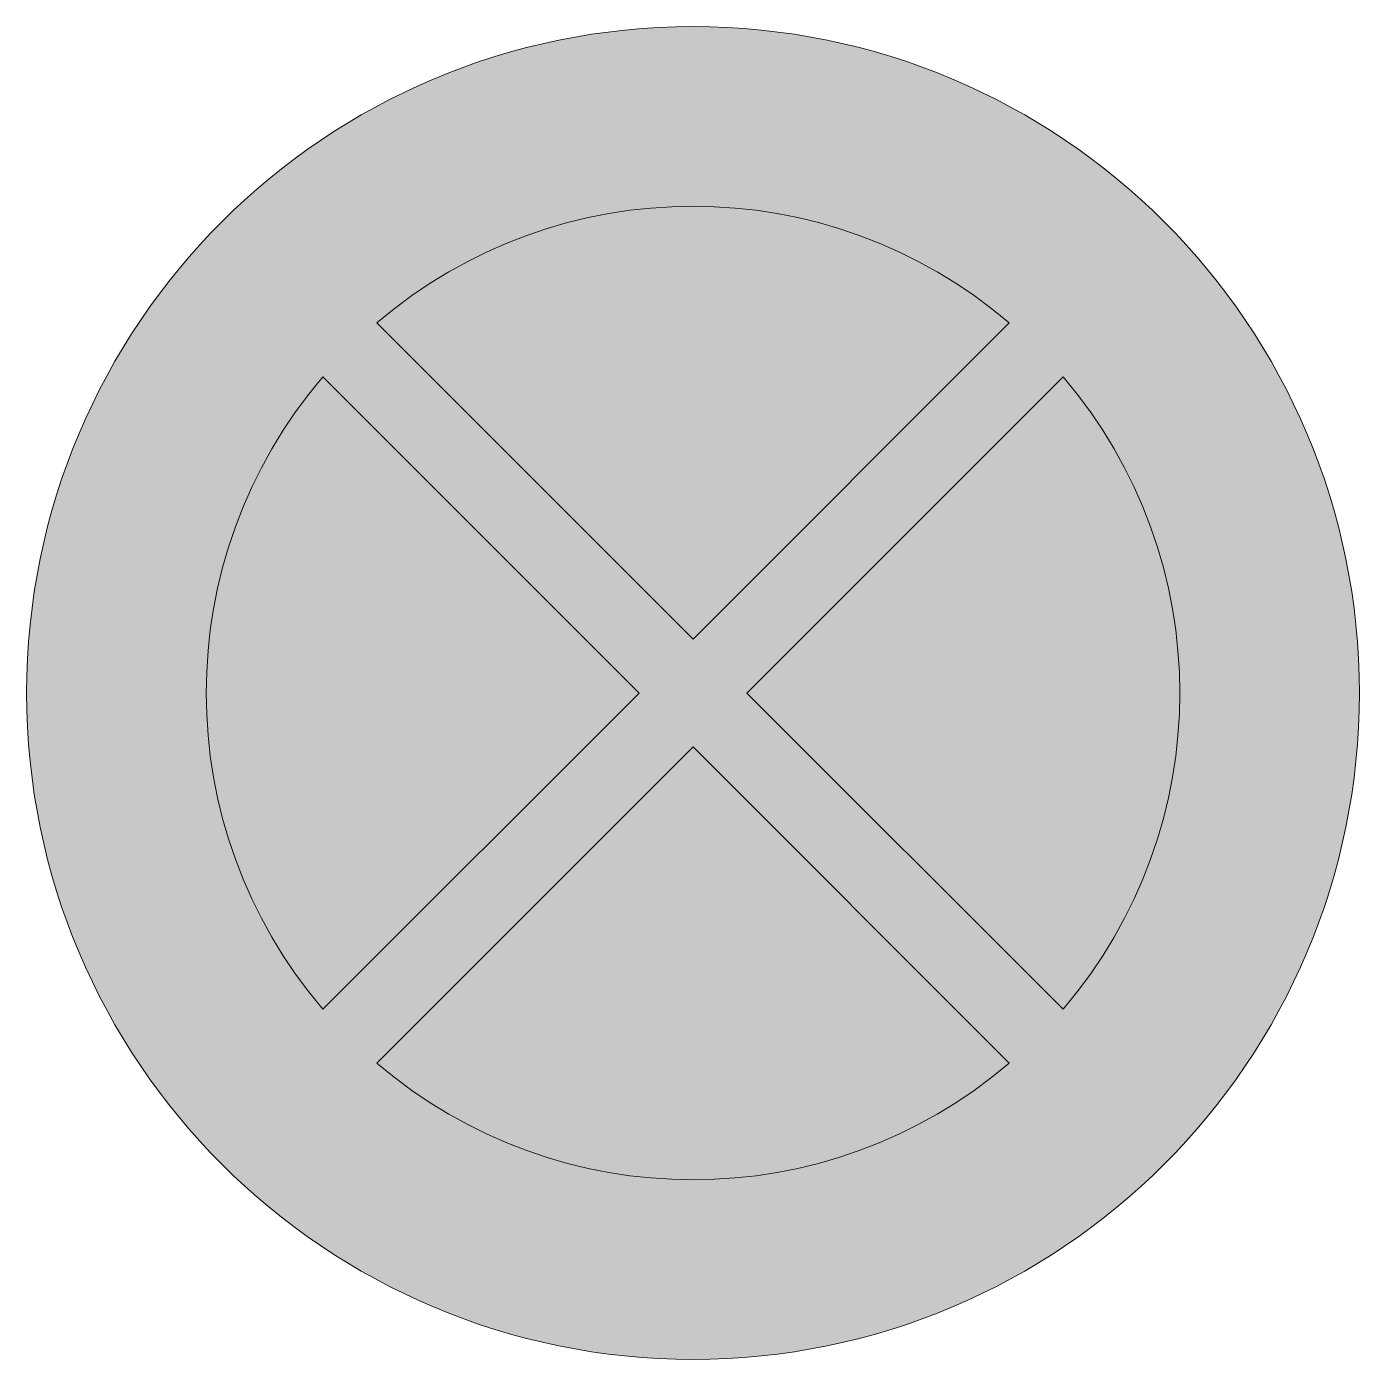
# Model space of a CAD drawing. Header units: millimetres. Extents: x 1877.731 to 1878.319, y 899.879 to 900.467.
import ezdxf

# ---------------------------------------------------------------- set-up
doc = ezdxf.new("R2010")
doc.units = ezdxf.units.MM
doc.layers.get('0').update_dxf_attribs({"lineweight": 9})
doc.layers.add('tratteggi', color=7, linetype='Continuous', lineweight=9)

# ---------------------------------------------------------------- blocks, each defined once
blk = doc.blocks.new('*U168')
at = {"layer": 'tratteggi'}
h = blk.add_hatch(color=1, dxfattribs=at)
h.dxf.hatch_style = 1
h.paths.add_polyline_path([(-0.29367, 0, 1), (0.29367, 0, 1)])
h.paths.add_polyline_path([(0.16311, -0.13935), (0.02376, 0), (0.16311, 0.13935, -0.369005)], flags=16)
h.paths.add_polyline_path([(0, 0.02376), (-0.13935, 0.16311, -0.369005), (0.13935, 0.16311)], flags=16)
h.paths.add_polyline_path([(0.13935, -0.16311, -0.369005), (-0.13935, -0.16311), (0, -0.02376)], flags=16)
h.paths.add_polyline_path([(-0.02376, 0), (-0.16311, -0.13935, -0.369005), (-0.16311, 0.13935)], flags=16)
h = blk.add_hatch(color=160, dxfattribs=at)
h.dxf.hatch_style = 1
h.paths.add_polyline_path([(-0.16311, 0.13935, 0.369005), (-0.16311, -0.13935), (-0.02376, 0)])
h.paths.add_polyline_path([(0.13935, 0.16311, 0.369005), (-0.13935, 0.16311), (0, 0.02376)])
h.paths.add_polyline_path([(0.16311, 0.13935), (0.02376, 0), (0.16311, -0.13935, 0.369005)])
h.paths.add_polyline_path([(0, -0.02376), (-0.13935, -0.16311, 0.369005), (0.13935, -0.16311)])
for points in [[(0.13935, 0.16311, 0.369005), (-0.13935, 0.16311), (0, 0.02376)], [(-0.16311, -0.13935), (-0.02376, 0), (-0.16311, 0.13935, 0.369005)], [(0.16311, -0.13935, 0.369005), (0.16311, 0.13935), (0.02376, 0)], [(0, -0.02376), (-0.13935, -0.16311, 0.369005), (0.13935, -0.16311)]]:
    blk.add_lwpolyline(points, format="xyb", close=True)
blk.add_circle((0, 0), 0.29367)

msp = doc.modelspace()

# ---------------------------------------------------------------- block references
msp.add_blockref('*U168', (1878.02492, 900.17301))

doc.saveas('drawing.dxf')
